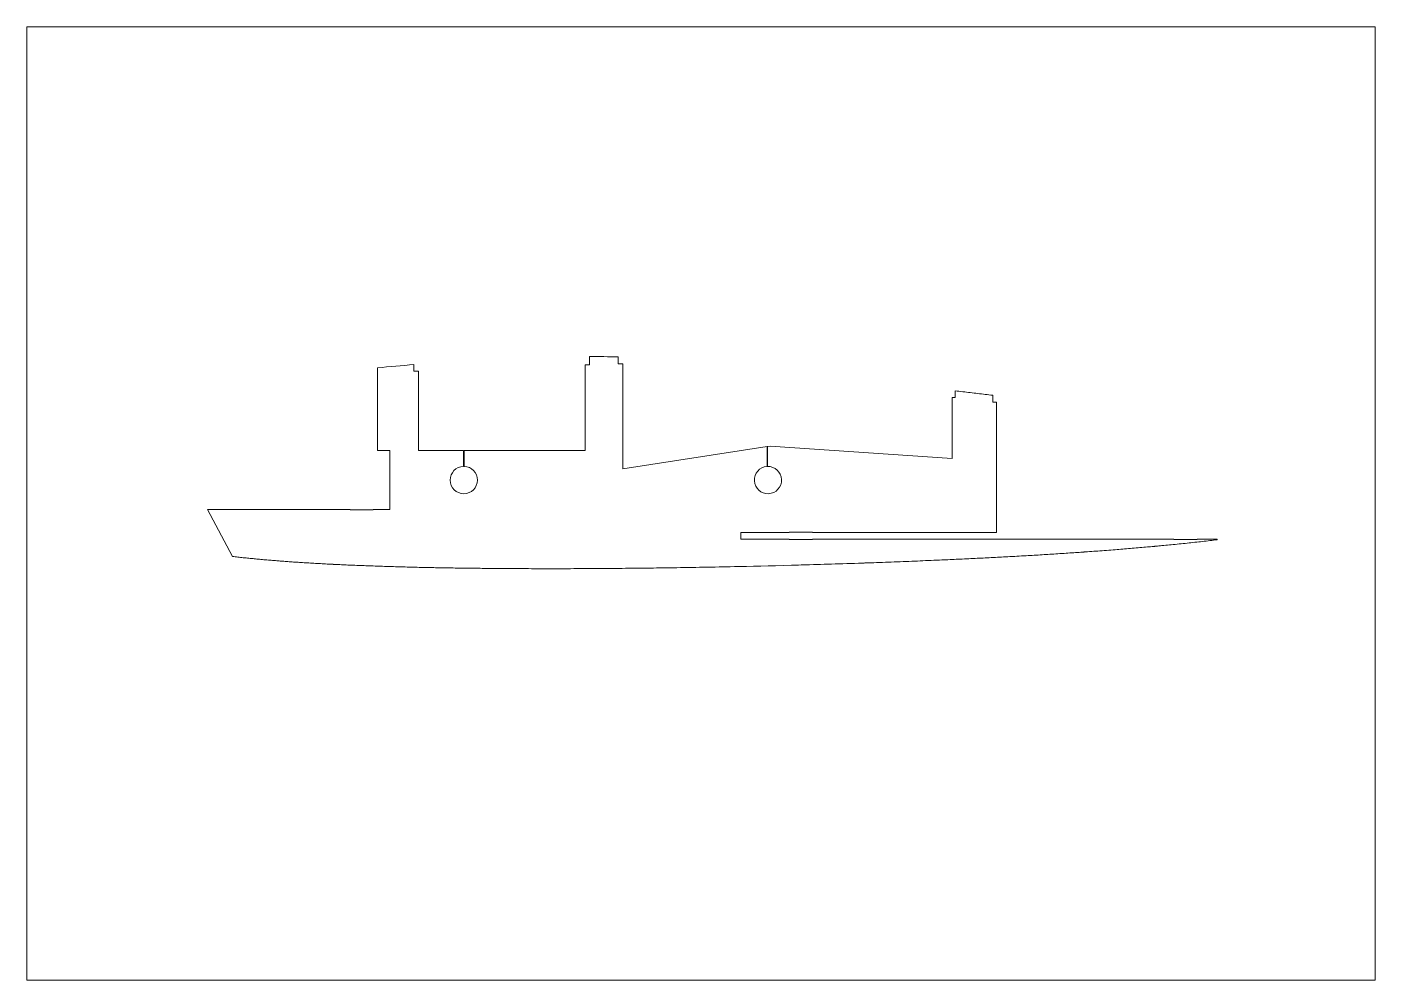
# Paper-space layout 'Sheet' of a CAD drawing. Header units: millimetres. Extents: x 0 to 594, y 0 to 420.
# The model-space entities are those that its viewports show. They can reach past a viewport. Long polylines and large blocks are cut down to what shows.
import ezdxf

# ---------------------------------------------------------------- set-up
doc = ezdxf.new("R2010")
doc.units = ezdxf.units.MM
doc.layers.add('Geometries', color=7, linetype='Continuous')

msp = doc.modelspace()

# ---------------------------------------------------------------- linework, layer by layer
at = {"layer": 'Geometries', "linetype": 'Continuous', "lineweight": 13}
for p, q in [((247.94, 271.16), (247.94, 274.73)), ((260.57, 274.62), (260.57, 271.62)), ((154.49, 233.32), (154.49, 269.76)), ((170.49, 268.32), (170.49, 271.19)), ((172.49, 268.32), (170.49, 268.32)), ((172.49, 233.32), (172.49, 268.32)), ((245.94, 271.16), (247.94, 271.16)), ((245.94, 233.32), (245.94, 271.16)), ((260.57, 271.62), (262.49, 271.62)), ((262.49, 271.62), (262.49, 225.32)), ((408.99, 256.65), (407.74, 256.65)), ((407.74, 229.88), (407.74, 256.65)), ((408.99, 259.65), (408.99, 256.65)), ((425.54, 257.71), (425.54, 254.71)), ((425.54, 254.71), (427.25, 254.71)), ((427.25, 197.22), (427.25, 254.71)), ((154.49, 233.32), (159.94, 233.32)), ((159.94, 233.32), (159.94, 207.32)), ((172.49, 233.32), (192.33, 233.32)), ((192.33, 233.32), (192.33, 226.32)), ((192.63, 226.32), (192.63, 233.32)), ((192.63, 233.32), (245.94, 233.32)), ((262.49, 225.32), (326.09, 235.1)), ((326.09, 226.3), (326.09, 235.1)), ((326.29, 235.13), (327.49, 235.32)), ((326.29, 235.13), (326.29, 226.31)), ((407.74, 229.88), (327.49, 235.32)), ((79.51, 207.32), (90.61, 186.65)), ((79.51, 207.32), (142.39, 207.32)), ((142.39, 207.32), (142.39, 207.22)), ((142.39, 207.22), (152.59, 207.22)), ((152.59, 207.22), (152.59, 207.32)), ((152.59, 207.32), (159.94, 207.32)), ((335.89, 197.22), (314.49, 197.22)), ((314.49, 197.22), (314.49, 194.22)), ((335.89, 197.22), (335.89, 197.32)), ((335.89, 197.32), (346.09, 197.32)), ((346.09, 197.32), (346.09, 197.22)), ((427.25, 197.22), (346.09, 197.22)), ((314.49, 194.22), (335.89, 194.22)), ((335.89, 194.12), (335.89, 194.22)), ((346.09, 194.12), (335.89, 194.12)), ((346.09, 194.22), (346.09, 194.12)), ((346.09, 194.22), (505.39, 194.22)), ((505.39, 194.12), (505.39, 194.22)), ((515.59, 194.12), (505.39, 194.12)), ((515.59, 194.22), (515.59, 194.12)), ((515.59, 194.22), (524.49, 194.22)), ((524.49, 194.22), (524.49, 194.01))]:
    msp.add_line(p, q, dxfattribs=at)
at = {"layer": 'Geometries', "linetype": 'Continuous', "lineweight": 13, "flags": 128}
for points in [[(408.99, 259.65), (409.82, 259.55), (410.66, 259.45), (411.51, 259.35), (412.35, 259.25), (413.2, 259.15), (414.05, 259.05), (414.86, 258.96), (415.67, 258.86), (416.48, 258.77), (417.3, 258.67), (418.12, 258.58), (418.94, 258.48), (419.76, 258.39), (420.59, 258.29), (421.41, 258.19), (422.25, 258.1), (423.07, 258), (423.89, 257.91), (424.71, 257.81), (425.54, 257.71)], [(524.49, 194.01), (523.68, 193.92), (522.87, 193.82), (522.05, 193.73), (521.23, 193.63), (520.41, 193.54), (519.59, 193.44), (518.78, 193.35), (517.96, 193.26), (517.14, 193.17), (516.3, 193.08), (515.45, 192.98), (514.6, 192.89), (513.75, 192.8), (512.89, 192.71), (512.03, 192.62), (511.17, 192.53), (510.3, 192.44), (509.43, 192.35), (508.56, 192.26), (507.68, 192.17), (506.8, 192.08), (505.92, 191.99), (505.03, 191.9), (504.21, 191.82), (503.39, 191.74), (502.57, 191.66), (501.75, 191.58), (500.92, 191.5), (500.09, 191.43), (499.42, 191.36), (498.75, 191.3), (498.08, 191.24), (497.2, 191.16), (497.08, 191.15), (496.96, 191.13), (496.85, 191.12), (496.73, 191.11), (496.62, 191.1), (496.5, 191.09), (495.81, 191.03), (495.12, 190.97), (494.43, 190.91), (493.74, 190.84), (492.91, 190.77), (492.08, 190.7), (491.25, 190.62), (490.41, 190.55), (489.57, 190.48), (488.73, 190.41), (487.88, 190.33), (487.03, 190.26), (486.18, 190.19), (485.33, 190.12), (484.47, 190.05), (483.61, 189.98), (482.8, 189.91), (481.98, 189.85), (481.16, 189.78), (480.34, 189.71), (479.52, 189.65), (478.57, 189.57), (477.61, 189.5), (476.64, 189.42), (475.68, 189.35), (474.71, 189.28), (473.74, 189.2), (472.76, 189.13), (471.86, 189.06), (470.96, 189), (470.06, 188.93), (469.15, 188.86), (468.24, 188.8), (467.33, 188.73), (466.36, 188.66), (466.26, 188.66), (466.15, 188.65), (466.04, 188.64), (465.94, 188.63), (465.84, 188.63), (465.73, 188.62), (465.63, 188.61), (464.99, 188.57), (464.35, 188.52), (463.58, 188.47), (462.81, 188.42), (462.04, 188.36), (461.21, 188.31), (460.38, 188.25), (459.55, 188.19), (458.71, 188.14), (457.87, 188.08), (456.98, 188.02), (456.08, 187.96), (455.18, 187.91), (454.28, 187.85), (453.37, 187.79), (452.47, 187.73), (451.61, 187.68), (450.75, 187.62), (449.88, 187.57), (449.02, 187.52), (448.15, 187.46), (447.28, 187.41), (446.4, 187.36), (445.53, 187.3), (444.65, 187.25), (443.77, 187.2), (442.9, 187.15), (442.03, 187.09), (441.15, 187.04), (440.28, 186.99), (439.26, 186.93), (438.24, 186.88), (437.22, 186.82), (436.2, 186.76), (435.29, 186.71), (434.39, 186.66), (433.94, 186.64), (433.88, 186.63), (433.83, 186.63), (433.77, 186.63), (433.72, 186.62), (433.67, 186.62), (433.61, 186.62), (433.03, 186.59), (432.14, 186.54), (431.25, 186.49), (430.35, 186.44), (429.45, 186.39), (428.55, 186.34), (427.64, 186.3), (426.74, 186.25), (425.83, 186.2), (424.91, 186.15), (424, 186.11), (423.08, 186.06), (422.16, 186.01), (421.29, 185.97), (420.42, 185.93), (419.54, 185.88), (418.67, 185.84), (417.79, 185.8), (416.85, 185.75), (415.92, 185.7), (414.98, 185.66), (414.03, 185.61), (413.09, 185.57), (412.14, 185.52), (411.24, 185.48), (410.34, 185.44), (409.44, 185.4), (408.54, 185.36), (407.63, 185.32), (406.73, 185.27), (405.82, 185.23), (404.9, 185.19), (403.99, 185.15), (403.07, 185.11), (402.06, 185.07), (401.05, 185.02), (401.01, 185.02), (400.97, 185.02), (400.94, 185.02), (400.9, 185.02), (400.86, 185.01), (400.83, 185.01), (400.79, 185.01), (400.59, 185), (400.23, 184.99), (399.59, 184.96), (398.39, 184.91), (397.19, 184.86), (395.98, 184.81), (394.77, 184.76), (393.56, 184.7), (392.34, 184.65), (391.12, 184.61), (389.9, 184.56), (388.62, 184.5), (387.33, 184.45), (386.04, 184.4), (384.75, 184.35), (383.46, 184.3), (382.16, 184.25), (380.85, 184.2), (379.55, 184.15), (378.24, 184.1), (376.93, 184.06), (375.61, 184.01), (374.29, 183.96), (373.13, 183.92), (371.96, 183.88), (370.79, 183.84), (370.02, 183.81), (369.25, 183.78), (368.86, 183.77), (368.8, 183.77), (368.74, 183.76), (368.68, 183.76), (368.62, 183.76), (368.57, 183.76), (368.08, 183.74), (366.37, 183.68), (364.66, 183.63), (362.95, 183.57), (361.23, 183.51), (359.52, 183.46), (357.79, 183.4), (356.07, 183.35), (354.49, 183.3), (352.9, 183.25), (351.31, 183.2), (349.72, 183.15), (348.13, 183.1), (346.54, 183.06), (344.75, 183), (342.95, 182.95), (341.16, 182.9), (339.97, 182.87), (338.78, 182.84), (337.73, 182.81), (337.64, 182.81), (337.55, 182.8), (337.46, 182.8), (337.37, 182.8), (337.28, 182.8), (336.94, 182.79), (333.4, 182.69), (329.86, 182.6), (326.64, 182.52), (323.42, 182.44), (320.2, 182.37), (316.99, 182.29), (313.77, 182.22), (311.79, 182.18), (309.8, 182.14), (308.06, 182.1), (307.93, 182.1), (307.8, 182.1), (307.68, 182.09), (307.56, 182.09), (307.44, 182.09), (307.32, 182.09), (306.74, 182.07), (304.99, 182.04), (303.23, 182), (301.48, 181.97), (299.78, 181.94), (298.08, 181.91), (296.39, 181.88), (294.69, 181.85), (293, 181.82), (291.35, 181.79), (289.69, 181.76), (288.04, 181.74), (286.39, 181.71), (284.55, 181.69), (282.71, 181.66), (281.1, 181.64), (280.91, 181.63), (280.73, 181.63), (280.55, 181.63), (280.37, 181.63), (280.19, 181.62), (280.01, 181.62), (279.84, 181.62), (278.59, 181.6), (277.35, 181.58), (276.11, 181.57), (274.87, 181.55), (273.47, 181.54), (272.07, 181.52), (270.67, 181.5), (269.28, 181.49), (267.89, 181.47), (266.5, 181.46), (265.11, 181.44), (263.73, 181.43), (262.29, 181.42), (260.85, 181.4), (259.41, 181.39), (257.97, 181.38), (256.54, 181.37), (255.11, 181.36), (254.67, 181.35), (254.23, 181.35), (253.79, 181.35), (253.36, 181.35), (252.92, 181.34), (252.49, 181.34), (252.06, 181.34), (250.86, 181.33), (249.67, 181.32), (248.26, 181.32), (246.85, 181.31), (245.44, 181.3), (243.94, 181.3), (242.43, 181.29), (240.94, 181.29), (239.44, 181.28), (237.95, 181.28), (236.46, 181.27), (234.97, 181.27), (233.49, 181.27), (232.01, 181.27), (230.53, 181.27), (229.88, 181.27), (229.23, 181.27), (228.58, 181.27), (227.92, 181.27), (227.27, 181.27), (225.99, 181.27), (224.71, 181.28), (223.48, 181.28), (222.26, 181.28), (221.03, 181.29), (219.81, 181.29), (218.6, 181.29), (217.39, 181.3), (216.25, 181.3), (215.11, 181.31), (213.98, 181.32), (212.84, 181.32), (211.72, 181.33), (210.59, 181.34), (209.47, 181.34), (208.35, 181.35), (207.23, 181.36), (206.12, 181.37), (205.69, 181.37), (205.63, 181.37), (205.57, 181.37), (205.51, 181.38), (205.45, 181.38), (205.39, 181.38), (205.33, 181.38), (204.7, 181.38), (204.13, 181.39), (203.56, 181.39), (202.56, 181.4), (201.55, 181.41), (200.63, 181.42), (199.71, 181.43), (198.8, 181.44), (197.88, 181.45), (196.97, 181.46), (196.07, 181.47), (195.16, 181.48), (194.26, 181.5), (193.32, 181.51), (192.38, 181.52), (191.44, 181.53), (190.51, 181.55), (189.58, 181.56), (188.65, 181.57), (187.73, 181.59), (186.81, 181.6), (185.89, 181.62), (184.98, 181.63), (184.07, 181.65), (183.16, 181.67), (182.41, 181.68), (182.08, 181.68), (182.04, 181.69), (181.99, 181.69), (181.94, 181.69), (181.9, 181.69), (181.85, 181.69), (181.8, 181.69), (181.23, 181.7), (180.66, 181.71), (179.98, 181.72), (179.3, 181.74), (178.63, 181.75), (177.8, 181.77), (176.96, 181.78), (176.14, 181.8), (175.31, 181.82), (174.49, 181.84), (173.67, 181.86), (172.85, 181.87), (171.96, 181.89), (171.07, 181.92), (170.18, 181.94), (169.29, 181.96), (168.41, 181.98), (167.53, 182), (166.66, 182.03), (165.79, 182.05), (164.92, 182.07), (164.06, 182.1), (163.21, 182.12), (162.37, 182.14), (161.53, 182.17), (160.7, 182.19), (159.98, 182.21), (159.27, 182.24), (158.56, 182.26), (158.51, 182.26), (158.47, 182.26), (158.42, 182.26), (158.37, 182.26), (158.33, 182.27), (158.28, 182.27), (158.23, 182.27), (157.98, 182.28), (157.52, 182.29), (156.7, 182.32), (155.88, 182.34), (155.06, 182.37), (154.24, 182.4), (153.43, 182.43), (152.6, 182.46), (151.78, 182.48), (150.96, 182.51), (150.14, 182.54), (149.32, 182.57), (148.51, 182.61), (147.71, 182.64), (146.9, 182.67), (146.1, 182.7), (145.31, 182.73), (144.51, 182.76), (143.72, 182.8), (142.94, 182.83), (142.15, 182.86), (141.44, 182.89), (140.72, 182.93), (140.01, 182.96), (139.31, 182.99), (138.6, 183.02), (137.9, 183.05), (137.35, 183.08), (136.79, 183.11), (136.24, 183.13), (135.51, 183.17), (135.19, 183.18), (135.14, 183.19), (135.09, 183.19), (135.03, 183.19), (134.97, 183.19), (134.92, 183.2), (134.27, 183.23), (133.63, 183.26), (132.99, 183.29), (132.35, 183.33), (131.6, 183.37), (130.84, 183.41), (130.09, 183.45), (129.35, 183.49), (128.61, 183.53), (127.87, 183.57), (127.13, 183.61), (126.4, 183.66), (125.67, 183.7), (124.94, 183.74), (124.22, 183.78), (123.5, 183.83), (122.82, 183.87), (122.15, 183.91), (121.48, 183.95), (120.82, 184), (120.15, 184.04), (119.48, 184.08), (118.82, 184.13), (118.16, 184.17), (117.5, 184.22), (116.84, 184.26), (116.19, 184.31), (115.53, 184.36), (114.89, 184.4), (114.32, 184.44), (113.75, 184.48), (113.19, 184.53), (112.63, 184.57), (112.32, 184.59), (112.28, 184.6), (112.22, 184.6), (112.17, 184.6), (112.12, 184.61), (112.06, 184.61), (111.58, 184.65), (111.15, 184.68), (110.73, 184.71), (110.1, 184.76), (109.48, 184.81), (108.86, 184.86), (108.24, 184.91), (107.62, 184.96), (107.01, 185.02), (106.4, 185.07), (105.73, 185.12), (105.07, 185.18), (104.41, 185.24), (103.75, 185.3), (103.1, 185.36), (102.51, 185.41), (101.92, 185.47), (101.34, 185.52), (100.76, 185.57), (100.18, 185.63), (99.6, 185.69), (99.03, 185.74), (98.4, 185.8), (97.78, 185.87), (97.16, 185.93), (96.54, 185.99), (95.93, 186.06), (95.32, 186.12), (94.71, 186.19), (94.11, 186.25), (93.51, 186.32), (92.91, 186.38), (92.33, 186.45), (91.75, 186.51), (91.18, 186.58), (90.61, 186.65)]]:
    msp.add_lwpolyline(points, dxfattribs=at)
at = {"layer": 'Geometries', "linetype": 'Continuous', "lineweight": 13}
for centre, radius, start, end in [((249.99, -234.42), 509.15, 88.81004, 90.23123), ((213.2, -297.23), 570.02, 94.29704, 95.91173), ((192.49, 220.32), 6, 91.50878, 88.64369), ((326.49, 220.32), 6, 93.82255, 91.91021)]:
    msp.add_arc(centre, radius, start, end, dxfattribs=at)

psp = doc.layouts.new('Sheet')

# ---------------------------------------------------------------- viewports
at = {"layer": '0'}
psp.add_viewport(center=(297, 210), size=(594, 420), view_center_point=(297, 210), view_height=420, dxfattribs=at)

doc.saveas('drawing.dxf')
